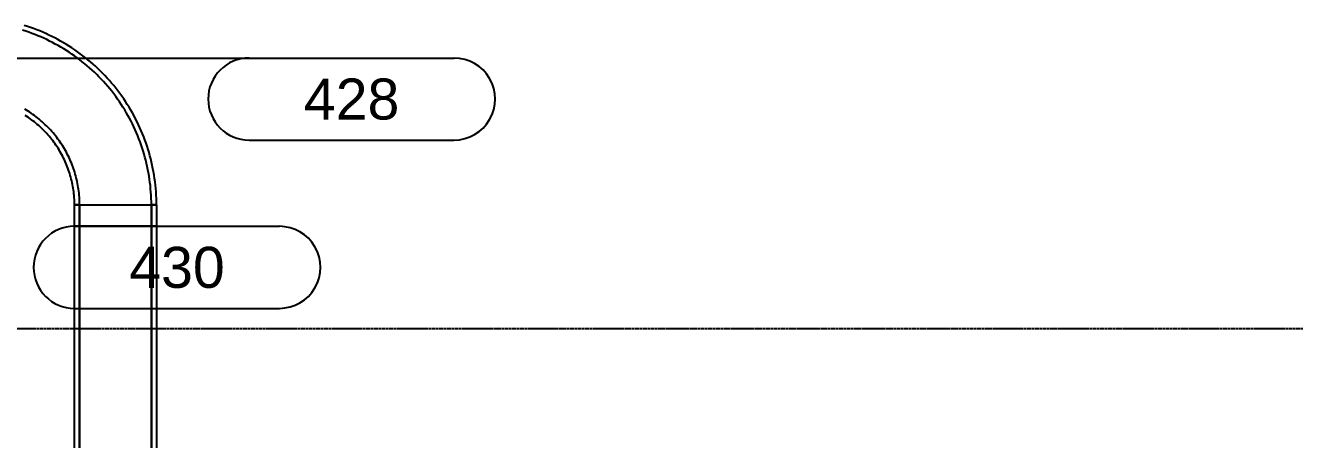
# Model space of a CAD drawing. Header units: inches. Extents: x -21257 to 11444, y 0 to 8704.
# Drawn here: x 1604.3 to 1975.9, y 5811 to 5932.2 of the extents above; entities that cross this region are included whole.
import ezdxf
from ezdxf.enums import TextEntityAlignment as Align

# ---------------------------------------------------------------- set-up
doc = ezdxf.new("R2010")
doc.units = ezdxf.units.IN
doc.header["$MEASUREMENT"] = 0
doc.linetypes.add('CENTER2', pattern=[1.125, 0.75, -0.125, 0.125, -0.125])
for name, color, linetype in [('400-CONV-LAYOUT', 1, 'Continuous'), ('400-CONV-NUMBERS', 1, 'Continuous'), ('Bldg_Cline', 8, 'CENTER2')]:
    doc.layers.add(name, color=color, linetype=linetype)
doc.styles.get("Standard").update_dxf_attribs({"font": 'helvl.shx'})

# ---------------------------------------------------------------- blocks, each defined once
blk = doc.blocks.new('DCBLOCK')
at = {"linetype": 'Continuous'}
for p, q in [((-0.625, 0), (0, 0)), ((-0.625, -0.25), (0, -0.25))]:
    blk.add_line(p, q, dxfattribs=at)
for centre, start, end in [((-0.625, -0.125), 90, 269.9999), ((0, -0.125), 269.9999, 90)]:
    blk.add_arc(centre, 0.125, start, end)
blk.add_attdef('FORTNAITEM', text='', height=0.125).set_placement((-0.3125, -0.125), align=Align.MIDDLE_CENTER)
at = {"flags": 1}
blk.add_attdef('SERIALNUM', (-0.625, -0.3437), '', height=0.125, dxfattribs=at)
blk = doc.blocks.new('Promise-US15-100330-00-10-003 Bldg Colums')
at = {"layer": 'Bldg_Cline'}
blk.add_line((72, 5328), (6000, 5328), dxfattribs=at)

msp = doc.modelspace()

# ---------------------------------------------------------------- linework, layer by layer
at = {"layer": '400-CONV-LAYOUT', "linetype": 'Continuous'}
for p, q in [((1620.22, 5879.67, 330), (1618.72, 5879.67, 330)), ((1620.22, 5879.67, 320.5), (1618.72, 5879.67, 320.5)), ((1620.22, 5879.67, 330), (1620.22, 5879.67, 320.5)), ((1641.22, 5879.67, 320.5), (1642.72, 5879.67, 320.5)), ((1641.22, 5879.67, 330), (1641.22, 5879.67, 320.5)), ((1642.72, 5879.67, 330), (1641.22, 5879.67, 330)), ((1620.22, 5873.42, 330), (1618.72, 5873.42, 330)), ((1620.22, 5873.42, 323.5), (1618.72, 5873.42, 323.5)), ((1618.72, 5873.42, 330), (1620.22, 5873.42, 330)), ((1620.22, 5873.42, 320.5), (1618.72, 5873.42, 320.5)), ((1620.22, 5873.42, 330), (1620.22, 5873.42, 323.5)), ((1620.22, 5873.42, 330), (1620.22, 5873.42, 320.5)), ((1642.72, 5873.42, 330), (1641.22, 5873.42, 330)), ((1641.22, 5873.42, 330), (1641.22, 5873.42, 323.5)), ((1641.22, 5873.42, 323.5), (1642.72, 5873.42, 323.5)), ((1642.72, 5873.42, 330), (1641.22, 5873.42, 330)), ((1641.22, 5873.42, 320.5), (1641.22, 5873.42, 330)), ((1642.72, 5873.42, 320.5), (1641.22, 5873.42, 320.5))]:
    msp.add_line(p, q, dxfattribs=at)
at = {"layer": '400-CONV-LAYOUT'}
for points in [[(1641.22, 5879.67, 320.5), (1641.21, 5880.62, 320.5), (1641.18, 5881.56, 320.5), (1641.14, 5882.5, 320.5), (1641.08, 5883.45, 320.5), (1641.01, 5884.39, 320.5), (1640.92, 5885.33, 320.5), (1640.81, 5886.27, 320.5), (1640.69, 5887.2, 320.5), (1640.54, 5888.14, 320.5), (1640.39, 5889.07, 320.5), (1640.21, 5889.99, 320.5), (1640.02, 5890.92, 320.5), (1639.82, 5891.84, 320.5), (1639.59, 5892.76, 320.5), (1639.35, 5893.67, 320.5), (1639.1, 5894.58, 320.5), (1638.83, 5895.48, 320.5), (1638.54, 5896.38, 320.5), (1638.24, 5897.28, 320.5), (1637.92, 5898.17, 320.5), (1637.59, 5899.05, 320.5), (1637.24, 5899.93, 320.5), (1636.87, 5900.8, 320.5), (1636.49, 5901.66, 320.5), (1636.09, 5902.52, 320.5), (1635.68, 5903.37, 320.5), (1635.26, 5904.21, 320.5), (1634.82, 5905.05, 320.5), (1634.36, 5905.87, 320.5), (1633.89, 5906.69, 320.5), (1633.41, 5907.5, 320.5), (1632.91, 5908.31, 320.5), (1632.4, 5909.1, 320.5), (1631.87, 5909.88, 320.5), (1631.33, 5910.66, 320.5), (1630.78, 5911.42, 320.5), (1630.21, 5912.18, 320.5), (1629.63, 5912.92, 320.5), (1629.04, 5913.66, 320.5), (1628.43, 5914.38, 320.5), (1627.81, 5915.09, 320.5), (1627.18, 5915.79, 320.5), (1626.54, 5916.49, 320.5), (1625.88, 5917.16, 320.5), (1625.22, 5917.83, 320.5), (1624.54, 5918.49, 320.5), (1623.85, 5919.13, 320.5), (1623.14, 5919.76, 320.5), (1622.43, 5920.38, 320.5), (1621.71, 5920.99, 320.5), (1620.97, 5921.58, 320.5), (1620.23, 5922.16, 320.5), (1619.47, 5922.73, 320.5), (1618.71, 5923.28, 320.5), (1617.93, 5923.82, 320.5), (1617.15, 5924.35, 320.5), (1616.36, 5924.86, 320.5), (1615.56, 5925.36, 320.5), (1614.75, 5925.84, 320.5), (1613.93, 5926.31, 320.5), (1613.1, 5926.77, 320.5), (1612.26, 5927.21, 320.5), (1611.42, 5927.64, 320.5), (1610.57, 5928.05, 320.5), (1609.71, 5928.44, 320.5), (1608.85, 5928.82, 320.5), (1607.98, 5929.19, 320.5), (1607.1, 5929.54, 320.5), (1606.22, 5929.87, 320.5), (1605.33, 5930.19, 320.5), (1604.44, 5930.49, 320.5), (1603.54, 5930.78, 320.5)], [(1642.72, 5879.67, 320.5), (1642.71, 5880.64, 320.5), (1642.68, 5881.61, 320.5), (1642.64, 5882.58, 320.5), (1642.58, 5883.55, 320.5), (1642.5, 5884.52, 320.5), (1642.41, 5885.49, 320.5), (1642.3, 5886.45, 320.5), (1642.17, 5887.41, 320.5), (1642.03, 5888.37, 320.5), (1641.86, 5889.33, 320.5), (1641.68, 5890.28, 320.5), (1641.49, 5891.23, 320.5), (1641.28, 5892.18, 320.5), (1641.05, 5893.12, 320.5), (1640.8, 5894.06, 320.5), (1640.54, 5895, 320.5), (1640.26, 5895.93, 320.5), (1639.97, 5896.85, 320.5), (1639.65, 5897.77, 320.5), (1639.33, 5898.69, 320.5), (1638.98, 5899.59, 320.5), (1638.62, 5900.49, 320.5), (1638.25, 5901.39, 320.5), (1637.86, 5902.28, 320.5), (1637.45, 5903.16, 320.5), (1637.03, 5904.03, 320.5), (1636.59, 5904.9, 320.5), (1636.14, 5905.76, 320.5), (1635.67, 5906.61, 320.5), (1635.19, 5907.45, 320.5), (1634.69, 5908.28, 320.5), (1634.18, 5909.11, 320.5), (1633.65, 5909.92, 320.5), (1633.11, 5910.73, 320.5), (1632.56, 5911.53, 320.5), (1631.99, 5912.31, 320.5), (1631.4, 5913.09, 320.5), (1630.81, 5913.85, 320.5), (1630.2, 5914.61, 320.5), (1629.57, 5915.35, 320.5), (1628.94, 5916.09, 320.5), (1628.29, 5916.81, 320.5), (1627.63, 5917.52, 320.5), (1626.95, 5918.22, 320.5), (1626.27, 5918.9, 320.5), (1625.57, 5919.58, 320.5), (1624.86, 5920.24, 320.5), (1624.14, 5920.89, 320.5), (1623.4, 5921.52, 320.5), (1622.66, 5922.15, 320.5), (1621.91, 5922.76, 320.5), (1621.14, 5923.35, 320.5), (1620.36, 5923.94, 320.5), (1619.58, 5924.51, 320.5), (1618.78, 5925.06, 320.5), (1617.98, 5925.6, 320.5), (1617.16, 5926.13, 320.5), (1616.34, 5926.64, 320.5), (1615.5, 5927.14, 320.5), (1614.66, 5927.62, 320.5), (1613.81, 5928.09, 320.5), (1612.95, 5928.54, 320.5), (1612.09, 5928.98, 320.5), (1611.21, 5929.4, 320.5), (1610.33, 5929.81, 320.5), (1609.44, 5930.2, 320.5), (1608.55, 5930.58, 320.5), (1607.65, 5930.94, 320.5), (1606.74, 5931.28, 320.5), (1605.83, 5931.61, 320.5), (1604.91, 5931.92, 320.5), (1603.98, 5932.21, 320.5)], [(1620.22, 5879.67, 320.5), (1620.21, 5880.25, 320.5), (1620.2, 5880.82, 320.5), (1620.17, 5881.39, 320.5), (1620.14, 5881.97, 320.5), (1620.09, 5882.54, 320.5), (1620.04, 5883.11, 320.5), (1619.97, 5883.68, 320.5), (1619.89, 5884.25, 320.5), (1619.81, 5884.81, 320.5), (1619.71, 5885.38, 320.5), (1619.61, 5885.94, 320.5), (1619.49, 5886.5, 320.5), (1619.37, 5887.06, 320.5), (1619.23, 5887.62, 320.5), (1619.09, 5888.18, 320.5), (1618.93, 5888.73, 320.5), (1618.77, 5889.28, 320.5), (1618.59, 5889.82, 320.5), (1618.41, 5890.37, 320.5), (1618.21, 5890.91, 320.5), (1618.01, 5891.44, 320.5), (1617.8, 5891.98, 320.5), (1617.58, 5892.51, 320.5), (1617.35, 5893.03, 320.5), (1617.11, 5893.55, 320.5), (1616.86, 5894.07, 320.5), (1616.6, 5894.58, 320.5), (1616.33, 5895.09, 320.5), (1616.05, 5895.59, 320.5), (1615.77, 5896.09, 320.5), (1615.47, 5896.58, 320.5), (1615.17, 5897.07, 320.5), (1614.86, 5897.55, 320.5), (1614.54, 5898.02, 320.5), (1614.21, 5898.5, 320.5), (1613.88, 5898.96, 320.5), (1613.53, 5899.42, 320.5), (1613.18, 5899.87, 320.5), (1612.82, 5900.32, 320.5), (1612.45, 5900.76, 320.5), (1612.08, 5901.19, 320.5), (1611.69, 5901.62, 320.5), (1611.3, 5902.04, 320.5), (1610.9, 5902.45, 320.5), (1610.5, 5902.85, 320.5), (1610.08, 5903.25, 320.5), (1609.67, 5903.64, 320.5), (1609.24, 5904.03, 320.5), (1608.81, 5904.4, 320.5), (1608.37, 5904.77, 320.5), (1607.92, 5905.13, 320.5), (1607.47, 5905.48, 320.5), (1607.01, 5905.83, 320.5), (1606.54, 5906.17, 320.5), (1606.07, 5906.49, 320.5), (1605.6, 5906.81, 320.5), (1605.12, 5907.12, 320.5), (1604.63, 5907.43, 320.5), (1604.14, 5907.72, 320.5)], [(1618.72, 5879.67, 320.5), (1618.71, 5880.22, 320.5), (1618.7, 5880.77, 320.5), (1618.67, 5881.31, 320.5), (1618.64, 5881.86, 320.5), (1618.6, 5882.41, 320.5), (1618.54, 5882.95, 320.5), (1618.48, 5883.49, 320.5), (1618.41, 5884.04, 320.5), (1618.33, 5884.58, 320.5), (1618.24, 5885.12, 320.5), (1618.14, 5885.65, 320.5), (1618.03, 5886.19, 320.5), (1617.91, 5886.72, 320.5), (1617.78, 5887.25, 320.5), (1617.64, 5887.78, 320.5), (1617.49, 5888.31, 320.5), (1617.33, 5888.83, 320.5), (1617.17, 5889.36, 320.5), (1616.99, 5889.87, 320.5), (1616.81, 5890.39, 320.5), (1616.61, 5890.9, 320.5), (1616.41, 5891.41, 320.5), (1616.2, 5891.91, 320.5), (1615.98, 5892.41, 320.5), (1615.75, 5892.91, 320.5), (1615.51, 5893.4, 320.5), (1615.26, 5893.89, 320.5), (1615.01, 5894.38, 320.5), (1614.75, 5894.86, 320.5), (1614.47, 5895.33, 320.5), (1614.19, 5895.8, 320.5), (1613.9, 5896.26, 320.5), (1613.61, 5896.72, 320.5), (1613.3, 5897.18, 320.5), (1612.99, 5897.63, 320.5), (1612.67, 5898.07, 320.5), (1612.34, 5898.51, 320.5), (1612, 5898.94, 320.5), (1611.66, 5899.36, 320.5), (1611.31, 5899.78, 320.5), (1610.95, 5900.2, 320.5), (1610.59, 5900.6, 320.5), (1610.21, 5901, 320.5), (1609.83, 5901.4, 320.5), (1609.45, 5901.78, 320.5), (1609.05, 5902.16, 320.5), (1608.65, 5902.54, 320.5), (1608.25, 5902.9, 320.5), (1607.83, 5903.26, 320.5), (1607.41, 5903.61, 320.5), (1606.99, 5903.96, 320.5), (1606.56, 5904.29, 320.5), (1606.12, 5904.62, 320.5), (1605.68, 5904.94, 320.5), (1605.23, 5905.26, 320.5), (1604.77, 5905.56, 320.5), (1604.31, 5905.86, 320.5)]]:
    msp.add_polyline3d(points, dxfattribs=at)
at = {"layer": '400-CONV-LAYOUT', "invisible_edges": 15}
for points in [[(1626.27, 5918.9, 330), (1614.66, 5927.62, 330), (1613.93, 5926.31, 330), (1625.22, 5917.83, 330)], [(1626.27, 5918.9, 330), (1614.66, 5927.62, 330), (1613.93, 5926.31, 330), (1625.22, 5917.83, 330)], [(1626.61, 5918.56, 320.5), (1615.22, 5927.3, 320.5), (1614.47, 5926, 320.5), (1625.55, 5917.5, 320.5)], [(1626.61, 5918.56, 320.5), (1615.22, 5927.3, 320.5), (1614.47, 5926, 320.5), (1625.55, 5917.5, 320.5)], [(1635.19, 5907.45, 330), (1626.27, 5918.9, 330), (1625.22, 5917.83, 330), (1633.89, 5906.69, 330)], [(1635.19, 5907.45, 330), (1626.27, 5918.9, 330), (1625.22, 5917.83, 330), (1633.89, 5906.69, 330)], [(1615.77, 5896.09, 330), (1610.5, 5902.85, 330), (1625.22, 5917.83, 330), (1633.89, 5906.69, 330)], [(1615.77, 5896.09, 330), (1610.5, 5902.85, 330), (1625.22, 5917.83, 330), (1633.89, 5906.69, 330)], [(1635.35, 5907.17, 320.5), (1626.61, 5918.56, 320.5), (1625.55, 5917.5, 320.5), (1634.05, 5906.42, 320.5)], [(1635.35, 5907.17, 320.5), (1626.61, 5918.56, 320.5), (1625.55, 5917.5, 320.5), (1634.05, 5906.42, 320.5)], [(1619.09, 5888.18, 330), (1615.77, 5896.09, 330), (1633.89, 5906.69, 330), (1639.35, 5893.67, 330)], [(1619.09, 5888.18, 330), (1615.77, 5896.09, 330), (1633.89, 5906.69, 330), (1639.35, 5893.67, 330)], [(1640.8, 5894.06, 330), (1635.19, 5907.45, 330), (1633.89, 5906.69, 330), (1639.35, 5893.67, 330)], [(1640.8, 5894.06, 330), (1635.19, 5907.45, 330), (1633.89, 5906.69, 330), (1639.35, 5893.67, 330)], [(1640.84, 5893.91, 320.5), (1635.35, 5907.17, 320.5), (1634.05, 5906.42, 320.5), (1639.39, 5893.52, 320.5)], [(1640.84, 5893.91, 320.5), (1635.35, 5907.17, 320.5), (1634.05, 5906.42, 320.5), (1639.39, 5893.52, 320.5)], [(1620.22, 5879.67, 330), (1619.09, 5888.18, 330), (1639.35, 5893.67, 330), (1641.22, 5879.67, 330)], [(1620.22, 5879.67, 330), (1619.09, 5888.18, 330), (1639.35, 5893.67, 330), (1641.22, 5879.67, 330)], [(1642.72, 5879.67, 330), (1640.8, 5894.06, 330), (1639.35, 5893.67, 330), (1641.22, 5879.67, 330)], [(1642.72, 5879.67, 330), (1640.8, 5894.06, 330), (1639.35, 5893.67, 330), (1641.22, 5879.67, 330)], [(1642.72, 5879.67, 320.5), (1640.84, 5893.91, 320.5), (1639.39, 5893.52, 320.5), (1641.22, 5879.67, 320.5)], [(1642.72, 5879.67, 320.5), (1640.84, 5893.91, 320.5), (1639.39, 5893.52, 320.5), (1641.22, 5879.67, 320.5)]]:
    msp.add_3dface(points, dxfattribs=at)
at = {"layer": '400-CONV-LAYOUT'}
for points in [[(1620.22, 5879.67, 330), (1620.22, 5873.42, 330), (1618.72, 5873.42, 330), (1618.72, 5879.67, 330)], [(1620.22, 5879.67, 320.5), (1620.22, 5873.42, 320.5), (1618.72, 5873.42, 320.5), (1618.72, 5879.67, 320.5)], [(1620.22, 5879.67, 330), (1620.22, 5873.42, 330), (1620.22, 5873.42, 320.5), (1620.22, 5879.67, 320.5)], [(1641.22, 5879.67, 330), (1641.22, 5873.42, 330), (1620.22, 5873.42, 330), (1620.22, 5879.67, 330)], [(1641.22, 5879.67, 330), (1641.22, 5873.42, 330), (1641.22, 5873.42, 320.5), (1641.22, 5879.67, 320.5)], [(1642.72, 5879.67, 320.5), (1642.72, 5873.42, 320.5), (1641.22, 5873.42, 320.5), (1641.22, 5879.67, 320.5)], [(1642.72, 5879.67, 330), (1642.72, 5873.42, 330), (1641.22, 5873.42, 330), (1641.22, 5879.67, 330)], [(1620.22, 5873.42, 323.5), (1620.22, 4553.42, 323.5), (1618.72, 4553.42, 323.5), (1618.72, 5873.42, 323.5)], [(1620.22, 5873.42, 330), (1620.22, 4553.42, 330), (1618.72, 4553.42, 330), (1618.72, 5873.42, 330)], [(1641.22, 5873.42, 330), (1641.22, 4553.42, 330), (1620.22, 4553.42, 330), (1620.22, 5873.42, 330)], [(1620.22, 5873.42, 330), (1620.22, 4553.42, 330), (1620.22, 4553.42, 323.5), (1620.22, 5873.42, 323.5)], [(1641.22, 5873.42, 330), (1641.22, 4553.42, 330), (1641.22, 4553.42, 323.5), (1641.22, 5873.42, 323.5)], [(1642.72, 5873.42, 323.5), (1642.72, 4553.42, 323.5), (1641.22, 4553.42, 323.5), (1641.22, 5873.42, 323.5)], [(1642.72, 5873.42, 330), (1642.72, 4553.42, 330), (1641.22, 4553.42, 330), (1641.22, 5873.42, 330)]]:
    msp.add_3dface(points, dxfattribs=at)
at = {"layer": '400-CONV-NUMBERS', "linetype": 'Continuous'}
for p, q in [((1581.47, 5922.67, 330), (1729.84, 5922.67, 360)), ((1630.72, 5873.42, 330), (1678.72, 5873.42, 360))]:
    msp.add_line(p, q, dxfattribs=at)

# ---------------------------------------------------------------- block references
msp.add_blockref('Promise-US15-100330-00-10-003 Bldg Colums', (928.05, 515.51))
at = {"layer": '400-CONV-NUMBERS', "xscale": 96, "yscale": 96, "zscale": 96}
for p, values in [((1729.84, 5922.67, 360), {'FORTNAITEM': '428'}), ((1678.72, 5873.42, 360), {'FORTNAITEM': '430'})]:
    msp.add_blockref('DCBLOCK', p, dxfattribs=at).add_auto_attribs(values)

doc.saveas('drawing.dxf')
